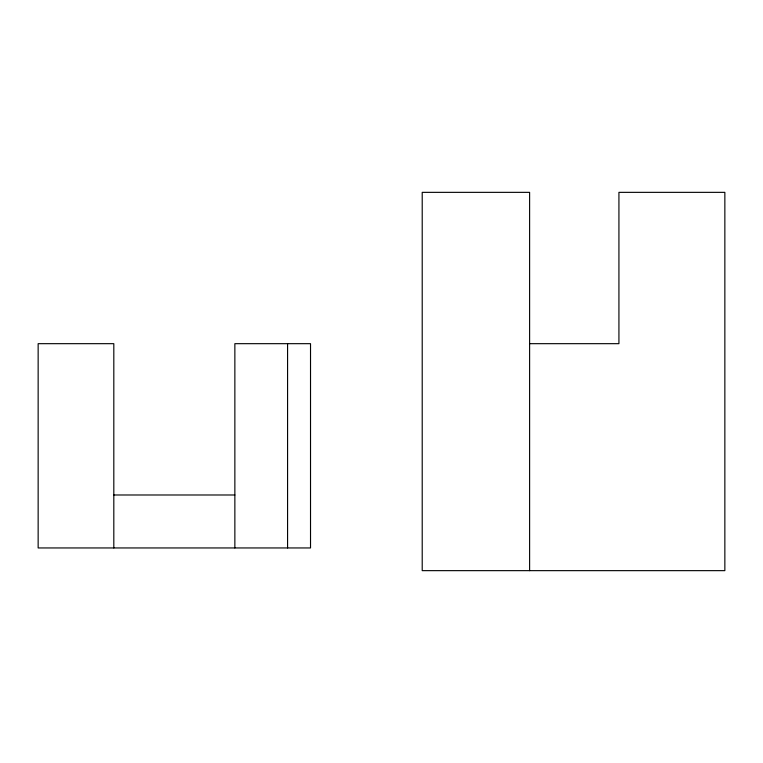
<?xml version="1.0" encoding="UTF-8"?>
<svg xmlns="http://www.w3.org/2000/svg" width="763" height="763" viewBox="0 0 763 763"><rect width="100%" height="100%" fill="white"/><g stroke="black" fill="none" stroke-linecap="round" stroke-linejoin="round"><path stroke-width="1.14" d="M529.608 343.674L618.927 343.674L618.927 192.352L724.85 192.352L724.85 570.648L422.216 570.648L422.216 192.352L529.608 192.352L529.608 570.648M113.811 494.987L234.861 494.987M287.575 343.674L287.575 547.948M234.861 547.948L234.861 343.674L310.522 343.674L310.522 547.948L38.15 547.948L38.15 343.674L113.811 343.674L113.811 547.948"/></g></svg>
